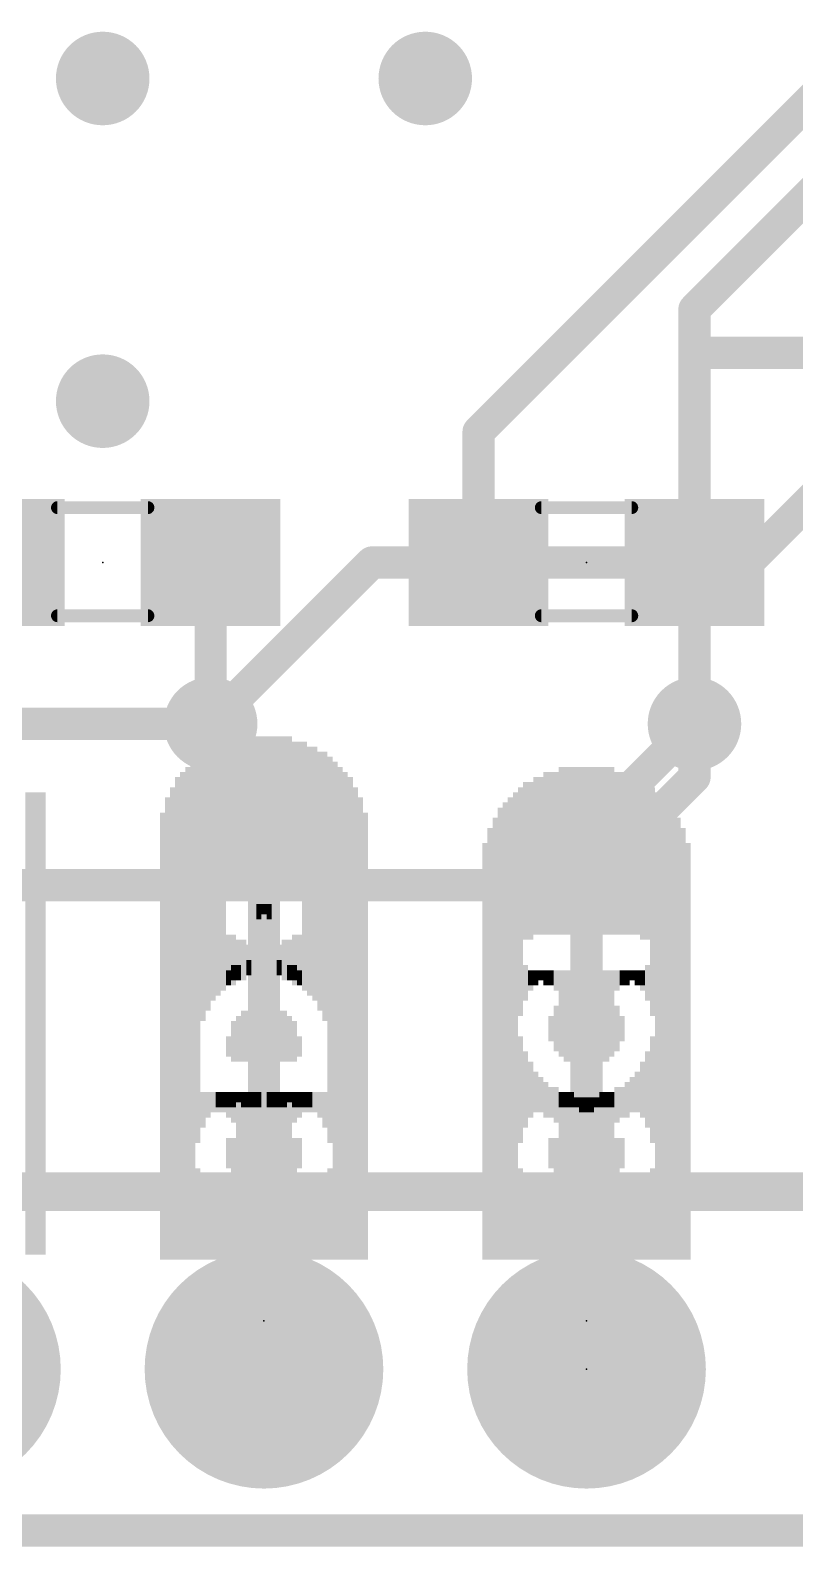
# Model space of a CAD drawing. Extents: x -38 to 69, y -21 to 41.
# Drawn here: x 24.83 to 30.85, y -0.13 to 11.81 of the extents above; entities that cross this region are included whole.
import ezdxf

# ---------------------------------------------------------------- set-up
doc = ezdxf.new("R2010")
doc.units = 0
for name, color, linetype in [('1', 12, 'CONTINUOUS'), ('16', 53, 'CONTINUOUS'), ('17', 254, 'CONTINUOUS'), ('18', 110, 'CONTINUOUS'), ('20', 53, 'CONTINUOUS'), ('21', 41, 'CONTINUOUS'), ('22', 40, 'CONTINUOUS'), ('23', 53, 'CONTINUOUS'), ('24', 53, 'CONTINUOUS'), ('51', 53, 'CONTINUOUS')]:
    doc.layers.add(name, color=color, linetype=linetype)

# ---------------------------------------------------------------- blocks, each defined once
blk = doc.blocks.new('RECT')
blk.add_solid([(-0.5, -0.5), (0.5, -0.5), (-0.5, 0.5), (0.5, 0.5)])
blk = doc.blocks.new('ROUNDP')
at = {"const_width": 0.5}
blk.add_lwpolyline([(0, -0.25, 1), (0, 0.25, 1), (0, -0.25)], format="xyb", dxfattribs=at)
blk = doc.blocks.new('ROUNDV')
at = {"const_width": 0.5}
blk.add_lwpolyline([(0, -0.25, 1), (0, 0.25, 1), (0, -0.25)], format="xyb", dxfattribs=at)

msp = doc.modelspace()

# ---------------------------------------------------------------- linework, layer by layer
at = {"layer": '1', "const_width": 0.254}
for points in [[(33.3756, 13.6645), (28.36, 8.6489)], [(30.06, 9.613), (33.8836, 13.4366)], [(30.06, 9.271), (30.06, 9.613)], [(30.06, 7.62), (30.06, 9.271)], [(32.981, 9.271), (30.06, 9.271)], [(28.36, 7.62), (28.36, 8.6489)], [(26.25, 7.62), (26.25, 6.35)], [(30.06, 7.62), (30.06, 5.93)], [(30.06, 6.35), (30.06, 7.62)], [(26.25, 6.35), (26.25, 5.5)], [(29.21, 5.08), (30.06, 5.93)], [(26.67, 5.08), (26.25, 5.5)], [(26.67, 1.27), (26.67, 5.08)], [(29.21, 1.27), (29.21, 5.08)], [(40.64, 0), (0, 0)]]:
    msp.add_lwpolyline(points, dxfattribs=at)
at = {"layer": '1', "const_width": 0.127}
for points in [[(30.1235, 9.613, 1), (29.9965, 9.613)], [(30.0151, 9.6579, 1), (30.1049, 9.5681)], [(30.1235, 9.271, 1), (29.9965, 9.271)], [(30.06, 9.3345, 1), (30.06, 9.2075)], [(29.9965, 9.271, 1), (30.1235, 9.271)], [(28.4235, 8.6489, 1), (28.2965, 8.6489)], [(28.3151, 8.6938, 1), (28.4049, 8.604)], [(26.3135, 7.62, 1), (26.1865, 7.62)], [(28.2965, 7.62, 1), (28.4235, 7.62)], [(30.1235, 7.62, 1), (29.9965, 7.62)], [(30.1235, 7.62, 1), (29.9965, 7.62)], [(29.9965, 7.62, 1), (30.1235, 7.62)], [(26.3135, 6.35, 1), (26.1865, 6.35)], [(26.1865, 6.35, 1), (26.3135, 6.35)], [(29.9965, 6.35, 1), (30.1235, 6.35)], [(29.9965, 5.93, 1), (30.1235, 5.93)], [(30.1049, 5.8851, 1), (30.0151, 5.9749)], [(26.2949, 5.5449, 1), (26.2051, 5.4551)], [(26.1865, 5.5, 1), (26.3135, 5.5)], [(26.7335, 5.08, 1), (26.6065, 5.08)], [(26.6251, 5.0351, 1), (26.7149, 5.1249)], [(29.2735, 5.08, 1), (29.1465, 5.08)], [(29.1651, 5.1249, 1), (29.2549, 5.0351)], [(26.6065, 1.27, 1), (26.7335, 1.27)], [(29.1465, 1.27, 1), (29.2735, 1.27)]]:
    msp.add_lwpolyline(points, format="xyb", dxfattribs=at)
at = {"layer": '16'}
for points, const_width in [([(30.48, 7.62), (31.8262, 8.9662)], 0.254), ([(26.25, 6.35), (27.52, 7.62)], 0.254), ([(27.52, 7.62), (30.48, 7.62)], 0.254), ([(8.89, 6.35), (26.25, 6.35)], 0.254), ([(28.79, 5.08), (30.06, 6.35)], 0.254), ([(8.89, 5.08), (28.79, 5.08)], 0.254), ([(32.0548, 2.667), (24.13, 2.667)], 0.3048), ([(40.64, 0), (0, 0)], 0.254)]:
    msp.add_lwpolyline(points, dxfattribs=dict(at, const_width=const_width))
at = {"layer": '16', "const_width": 0.127}
for points in [[(27.52, 7.6835, 1), (27.52, 7.5565)], [(27.5649, 7.5751, 1), (27.4751, 7.6649)], [(30.4351, 7.6649, 1), (30.5249, 7.5751)], [(30.48, 7.5565, 1), (30.48, 7.6835)], [(26.2051, 6.3949, 1), (26.2949, 6.3051)], [(26.25, 6.2865, 1), (26.25, 6.4135)], [(30.1049, 6.3051, 1), (30.0151, 6.3949)], [(28.7451, 5.1249, 1), (28.8349, 5.0351)], [(28.79, 5.0165, 1), (28.79, 5.1435)]]:
    msp.add_lwpolyline(points, format="xyb", dxfattribs=at)
at = {"layer": '20', "const_width": 0.2032}
msp.add_lwpolyline([(40.64, 0), (0, 0)], dxfattribs=at)
at = {"layer": '23'}
for p in [(25.4, 7.62), (29.21, 7.62), (26.67, 1.651), (29.21, 1.651), (29.21, 1.27)]:
    msp.add_point(p, dxfattribs=at)
at = {"layer": '24'}
for p in [(26.67, 1.651), (29.21, 1.651)]:
    msp.add_point(p, dxfattribs=at)
at = {"layer": '51', "const_width": 0.1016}
for points in [[(25.044, 8.052), (25.756, 8.052)], [(28.854, 8.052), (29.566, 8.052)], [(25.044, 7.201), (25.756, 7.201)], [(28.854, 7.201), (29.566, 7.201)]]:
    msp.add_lwpolyline(points, dxfattribs=at)
at = {"layer": '51', "const_width": 0.0508}
for points in [[(25.044, 8.0774, 1), (25.044, 8.0266)], [(25.756, 8.0266, 1), (25.756, 8.0774)], [(28.854, 8.0774, 1), (28.854, 8.0266)], [(29.566, 8.0266, 1), (29.566, 8.0774)], [(25.044, 7.2264, 1), (25.044, 7.1756)], [(25.756, 7.1756, 1), (25.756, 7.2264)], [(28.854, 7.2264, 1), (28.854, 7.1756)], [(29.566, 7.1756, 1), (29.566, 7.2264)]]:
    msp.add_lwpolyline(points, format="xyb", dxfattribs=at)

# ---------------------------------------------------------------- block references
at = {"layer": '1', "xscale": 1.1}
for p in [(24.55, 7.62), (26.25, 7.62), (28.36, 7.62), (30.06, 7.62)]:
    msp.add_blockref('RECT', p, dxfattribs=at)
at = {"layer": '17', "xscale": 1.8796, "yscale": 1.8796, "rotation": 270}
for p in [(24.13, 1.27), (24.13, 1.27), (26.67, 1.27), (26.67, 1.27), (29.21, 1.27), (29.21, 1.27)]:
    msp.add_blockref('ROUNDP', p, dxfattribs=at)
at = {"layer": '18', "xscale": 0.7366, "yscale": 0.7366}
for p in [(25.4, 11.43), (25.4, 11.43), (27.94, 11.43), (27.94, 11.43), (25.4, 8.89), (25.4, 8.89), (26.25, 6.35), (26.25, 6.35), (30.06, 6.35), (30.06, 6.35)]:
    msp.add_blockref('ROUNDV', p, dxfattribs=at)
at = {"layer": '21', "yscale": 0.04, "rotation": 90}
for p, xscale in [((26.35, 5.631), 1.16), ((26.39, 5.651), 1.12), ((26.43, 5.651), 1.12), ((26.47, 5.671), 1.16), ((26.51, 5.691), 1.12), ((26.55, 5.691), 1.12), ((26.59, 5.711), 1.08), ((26.63, 5.711), 1.08), ((26.67, 5.731), 1.04), ((26.71, 5.731), 1.04), ((26.83, 5.771), 0.96), ((26.87, 5.771), 0.96), ((26.91, 5.771), 0.88), ((26.95, 5.771), 0.88), ((26.99, 5.791), 0.84), ((26.15, 4.571), 3.04), ((26.19, 5.551), 1.16), ((26.23, 5.571), 1.12), ((26.27, 5.591), 1.16), ((26.31, 5.611), 1.12), ((27.03, 5.771), 0.8), ((27.07, 5.791), 0.76), ((27.11, 5.771), 0.72), ((27.15, 5.771), 0.72), ((27.19, 5.711), 0.76), ((26.03, 4.051), 3.84), ((26.07, 4.071), 3.88), ((26.11, 4.091), 3.92), ((27.23, 4.091), 3.92), ((27.27, 4.071), 3.88), ((27.31, 4.051), 3.84), ((28.89, 5.331), 1.28), ((28.93, 5.331), 1.28), ((28.97, 5.331), 1.28), ((29.01, 5.351), 1.32), ((29.05, 5.351), 1.32), ((29.09, 5.351), 1.32), ((29.13, 5.351), 1.32), ((29.17, 5.351), 1.32), ((29.21, 5.351), 1.32), ((29.25, 5.351), 1.32), ((29.29, 5.351), 1.32), ((29.33, 5.351), 1.32), ((29.37, 5.351), 1.32), ((29.41, 5.351), 1.32), ((29.45, 5.331), 1.28), ((29.49, 5.331), 1.28), ((29.53, 5.331), 1.28), ((25.95, 3.991), 3.72), ((25.99, 4.031), 3.8), ((27.35, 4.031), 3.8), ((27.39, 3.991), 3.72), ((28.69, 4.951), 1.8), ((28.73, 5.271), 1.24), ((28.77, 5.271), 1.24), ((28.81, 5.311), 1.24), ((28.85, 5.311), 1.24), ((29.57, 5.551), 0.76), ((29.61, 5.551), 0.76), ((29.65, 5.531), 0.72), ((29.69, 5.531), 0.72), ((29.73, 5.491), 0.72), ((24.81, 3.991), 3.64), ((24.85, 3.991), 3.64), ((24.89, 3.991), 3.64), ((24.93, 3.991), 3.64), ((25.91, 3.951), 3.64), ((27.43, 3.951), 3.64), ((28.57, 3.931), 3.6), ((28.61, 3.951), 3.64), ((28.65, 3.971), 3.68), ((29.77, 3.971), 3.68), ((29.81, 3.951), 3.64), ((29.85, 3.931), 3.6), ((25.87, 3.891), 3.52), ((27.47, 3.891), 3.52), ((28.49, 3.871), 3.48), ((28.53, 3.911), 3.56), ((29.89, 3.911), 3.56), ((29.93, 3.871), 3.48), ((28.45, 3.831), 3.4), ((29.97, 3.831), 3.4), ((28.41, 3.771), 3.28), ((30.01, 3.771), 3.28), ((27.15, 4.891), 0.56), ((27.19, 4.871), 0.6), ((26.99, 4.891), 0.4), ((27.03, 4.871), 0.44), ((27.07, 4.891), 0.48), ((27.11, 4.871), 0.52), ((26.63, 4.891), 0.08), ((26.67, 4.891), 0.08), ((26.71, 4.871), 0.12), ((26.75, 4.891), 0.16), ((26.19, 4.411), 0.8), ((26.23, 4.431), 0.68), ((26.27, 4.451), 0.56), ((26.31, 4.471), 0.52), ((26.35, 4.471), 0.44), ((26.39, 4.491), 0.4), ((26.43, 4.491), 0.4), ((26.47, 4.491), 0.32), ((26.51, 4.491), 0.32), ((26.55, 4.491), 0.24), ((26.59, 4.491), 0.24), ((26.63, 4.471), 0.2), ((26.67, 4.471), 0.2), ((26.71, 4.451), 0.16), ((26.75, 4.451), 0.16), ((26.79, 4.431), 0.12), ((26.83, 4.411), 0.16), ((26.87, 4.391), 0.12), ((26.91, 4.391), 0.12), ((28.73, 4.311), 0.28), ((29.69, 4.331), 0.24), ((29.73, 4.291), 0.32), ((26.95, 4.351), 0.12), ((26.99, 4.331), 0.16), ((27.03, 4.291), 0.16), ((27.07, 4.291), 0.16), ((27.11, 4.251), 0.24), ((27.15, 4.231), 0.28), ((27.19, 4.191), 0.44), ((28.77, 4.331), 0.16), ((28.81, 4.351), 0.12), ((28.85, 4.371), 0.08), ((28.89, 4.371), 0.08), ((28.93, 4.351), 0.12), ((28.97, 4.331), 0.16), ((29.01, 4.311), 0.2), ((29.05, 4.071), 0.68), ((29.09, 4.051), 0.72), ((29.13, 4.051), 0.72), ((29.17, 4.051), 0.72), ((29.21, 4.051), 0.72), ((29.25, 4.051), 0.72), ((29.29, 4.051), 0.72), ((29.33, 4.051), 0.72), ((29.37, 4.051), 0.72), ((29.41, 4.071), 0.68), ((29.45, 4.331), 0.16), ((29.49, 4.351), 0.12), ((29.53, 4.351), 0.12), ((29.57, 4.371), 0.08), ((29.61, 4.371), 0.08), ((29.65, 4.351), 0.12), ((26.55, 3.891), 0.4), ((26.59, 3.891), 0.4), ((26.63, 3.911), 0.44), ((26.67, 3.911), 0.44), ((26.71, 3.911), 0.44), ((26.75, 3.891), 0.4), ((26.79, 3.891), 0.4), ((26.83, 3.891), 0.4), ((28.97, 3.951), 0.28), ((29.01, 3.971), 0.4), ((29.45, 3.951), 0.36), ((26.47, 3.851), 0.32), ((26.51, 3.871), 0.36), ((26.87, 3.871), 0.36), ((26.91, 3.851), 0.32), ((29.49, 3.951), 0.2), ((26.43, 3.811), 0.24), ((26.95, 3.811), 0.16), ((28.69, 3.471), 0.84), ((28.73, 3.471), 0.6), ((29.73, 3.451), 0.64), ((28.77, 3.471), 0.44), ((28.81, 3.451), 0.32), ((29.65, 3.451), 0.4), ((29.69, 3.451), 0.48), ((27.19, 3.311), 0.36), ((28.85, 3.431), 0.28), ((28.89, 3.391), 0.28), ((28.93, 3.371), 0.24), ((28.97, 3.351), 0.28), ((29.45, 3.411), 0.16), ((29.49, 3.411), 0.16), ((29.53, 3.431), 0.2), ((29.57, 3.431), 0.2), ((29.61, 3.431), 0.28), ((26.19, 3.311), 0.28), ((26.23, 3.351), 0.2), ((26.27, 3.371), 0.16), ((26.31, 3.371), 0.16), ((26.35, 3.371), 0.16), ((26.39, 3.351), 0.2), ((26.43, 3.331), 0.24), ((26.47, 3.151), 0.6), ((26.51, 3.171), 0.56), ((26.55, 3.211), 0.48), ((26.59, 3.291), 0.32), ((26.63, 3.351), 0.2), ((26.67, 3.371), 0.16), ((26.71, 3.391), 0.12), ((26.75, 3.391), 0.12), ((26.79, 3.391), 0.12), ((26.83, 3.391), 0.12), ((26.87, 3.411), 0.08), ((26.91, 3.391), 0.12), ((26.95, 3.391), 0.12), ((26.99, 3.391), 0.12), ((27.03, 3.391), 0.12), ((27.07, 3.371), 0.16), ((27.11, 3.351), 0.2), ((27.15, 3.331), 0.24), ((29.01, 3.151), 0.6), ((29.05, 3.171), 0.56), ((29.09, 3.211), 0.48), ((29.13, 3.271), 0.28), ((29.17, 3.311), 0.2), ((29.21, 3.351), 0.12), ((29.25, 3.351), 0.12), ((29.29, 3.371), 0.08), ((29.33, 3.391), 0.12), ((29.37, 3.391), 0.12), ((29.41, 3.391), 0.12), ((26.39, 2.971), 0.16), ((26.43, 2.971), 0.24), ((26.83, 2.611), 0.96), ((26.87, 2.931), 0.32), ((26.91, 2.951), 0.28), ((26.95, 2.971), 0.24), ((28.93, 2.971), 0.16), ((28.97, 2.971), 0.24), ((29.37, 2.591), 0.92), ((29.41, 2.931), 0.32), ((29.45, 2.951), 0.28), ((29.49, 2.971), 0.24), ((26.79, 2.551), 0.84), ((29.33, 2.551), 0.84), ((26.15, 2.491), 0.72), ((26.19, 2.451), 0.64), ((26.75, 2.491), 0.72), ((27.19, 2.471), 0.68), ((28.69, 2.491), 0.72), ((29.29, 2.471), 0.68), ((29.73, 2.451), 0.64), ((26.23, 2.411), 0.56), ((26.27, 2.391), 0.52), ((26.31, 2.391), 0.52), ((26.59, 2.391), 0.52), ((26.63, 2.391), 0.52), ((26.67, 2.411), 0.56), ((26.71, 2.431), 0.6), ((26.87, 2.391), 0.52), ((27.07, 2.391), 0.52), ((27.11, 2.391), 0.52), ((27.15, 2.431), 0.6), ((28.73, 2.431), 0.6), ((28.77, 2.411), 0.56), ((28.81, 2.391), 0.52), ((28.85, 2.391), 0.52), ((29.17, 2.391), 0.52), ((29.21, 2.411), 0.56), ((29.25, 2.431), 0.6), ((29.41, 2.391), 0.52), ((29.65, 2.391), 0.52), ((29.69, 2.431), 0.6), ((26.35, 2.371), 0.48), ((26.39, 2.371), 0.48), ((26.43, 2.371), 0.48), ((26.47, 2.371), 0.48), ((26.51, 2.371), 0.48), ((26.55, 2.371), 0.48), ((26.91, 2.371), 0.48), ((26.95, 2.371), 0.48), ((26.99, 2.371), 0.48), ((27.03, 2.371), 0.48), ((28.89, 2.371), 0.48), ((28.93, 2.371), 0.48), ((28.97, 2.371), 0.48), ((29.01, 2.371), 0.48), ((29.05, 2.371), 0.48), ((29.09, 2.371), 0.48), ((29.13, 2.371), 0.48), ((29.45, 2.371), 0.48), ((29.49, 2.371), 0.48), ((29.53, 2.351), 0.44), ((29.57, 2.371), 0.48), ((29.61, 2.371), 0.48)]:
    msp.add_blockref('RECT', p, dxfattribs=dict(at, xscale=xscale))
for p in [(26.75, 5.751), (26.79, 5.751)]:
    msp.add_blockref('RECT', p, dxfattribs=at)
at = {"layer": '22', "yscale": 0.04, "rotation": 90}
for p, xscale in [((26.35, 5.791), 0.84), ((26.39, 5.771), 0.88), ((26.43, 5.771), 0.88), ((26.47, 5.771), 0.96), ((26.51, 5.771), 0.96), ((26.63, 5.731), 1.04), ((26.67, 5.731), 1.04), ((26.71, 5.711), 1.08), ((26.75, 5.711), 1.08), ((26.79, 5.691), 1.12), ((26.83, 5.691), 1.12), ((26.87, 5.671), 1.16), ((26.91, 5.651), 1.12), ((26.95, 5.651), 1.12), ((26.99, 5.631), 1.16), ((26.15, 5.711), 0.76), ((26.19, 5.771), 0.72), ((26.23, 5.771), 0.72), ((26.27, 5.791), 0.76), ((26.31, 5.771), 0.8), ((27.03, 5.611), 1.12), ((27.07, 5.591), 1.16), ((27.11, 5.571), 1.12), ((27.15, 5.551), 1.16), ((27.19, 4.571), 3.04), ((26.03, 4.051), 3.84), ((26.07, 4.071), 3.88), ((26.11, 4.091), 3.92), ((27.23, 4.091), 3.92), ((27.27, 4.071), 3.88), ((27.31, 4.051), 3.84), ((28.89, 5.331), 1.28), ((28.93, 5.331), 1.28), ((28.97, 5.331), 1.28), ((29.01, 5.351), 1.32), ((29.05, 5.351), 1.32), ((29.09, 5.351), 1.32), ((29.13, 5.351), 1.32), ((29.17, 5.351), 1.32), ((29.21, 5.351), 1.32), ((29.25, 5.351), 1.32), ((29.29, 5.351), 1.32), ((29.33, 5.351), 1.32), ((29.37, 5.351), 1.32), ((29.41, 5.351), 1.32), ((29.45, 5.331), 1.28), ((29.49, 5.331), 1.28), ((29.53, 5.331), 1.28), ((25.95, 3.991), 3.72), ((25.99, 4.031), 3.8), ((27.35, 4.031), 3.8), ((27.39, 3.991), 3.72), ((28.69, 5.491), 0.72), ((28.73, 5.531), 0.72), ((28.77, 5.531), 0.72), ((28.81, 5.551), 0.76), ((28.85, 5.551), 0.76), ((29.57, 5.311), 1.24), ((29.61, 5.311), 1.24), ((29.65, 5.271), 1.24), ((29.69, 5.271), 1.24), ((29.73, 4.951), 1.8), ((24.81, 3.991), 3.64), ((24.85, 3.991), 3.64), ((24.89, 3.991), 3.64), ((24.93, 3.991), 3.64), ((25.91, 3.951), 3.64), ((27.43, 3.951), 3.64), ((28.57, 3.931), 3.6), ((28.61, 3.951), 3.64), ((28.65, 3.971), 3.68), ((29.77, 3.971), 3.68), ((29.81, 3.951), 3.64), ((29.85, 3.931), 3.6), ((25.87, 3.891), 3.52), ((27.47, 3.891), 3.52), ((28.49, 3.871), 3.48), ((28.53, 3.911), 3.56), ((29.89, 3.911), 3.56), ((29.93, 3.871), 3.48), ((28.45, 3.831), 3.4), ((29.97, 3.831), 3.4), ((28.41, 3.771), 3.28), ((30.01, 3.771), 3.28), ((26.15, 4.871), 0.6), ((26.19, 4.891), 0.56), ((26.23, 4.871), 0.52), ((26.27, 4.891), 0.48), ((26.31, 4.871), 0.44), ((26.35, 4.891), 0.4), ((26.59, 4.891), 0.16), ((26.63, 4.871), 0.12), ((26.67, 4.891), 0.08), ((26.71, 4.891), 0.08), ((27.15, 4.411), 0.8), ((26.91, 4.491), 0.4), ((26.95, 4.491), 0.4), ((26.99, 4.471), 0.44), ((27.03, 4.471), 0.52), ((27.07, 4.451), 0.56), ((27.11, 4.431), 0.68), ((26.67, 4.471), 0.2), ((26.71, 4.471), 0.2), ((26.75, 4.491), 0.24), ((26.79, 4.491), 0.24), ((26.83, 4.491), 0.32), ((26.87, 4.491), 0.32), ((26.43, 4.391), 0.12), ((26.47, 4.391), 0.12), ((26.51, 4.411), 0.16), ((26.55, 4.431), 0.12), ((26.59, 4.451), 0.16), ((26.63, 4.451), 0.16), ((28.69, 4.291), 0.32), ((28.73, 4.331), 0.24), ((29.69, 4.311), 0.28), ((26.15, 4.191), 0.44), ((26.19, 4.231), 0.28), ((26.23, 4.251), 0.24), ((26.27, 4.291), 0.16), ((26.31, 4.291), 0.16), ((26.35, 4.331), 0.16), ((26.39, 4.351), 0.12), ((28.77, 4.351), 0.12), ((28.81, 4.371), 0.08), ((28.85, 4.371), 0.08), ((28.89, 4.351), 0.12), ((28.93, 4.351), 0.12), ((28.97, 4.331), 0.16), ((29.01, 4.071), 0.68), ((29.05, 4.051), 0.72), ((29.09, 4.051), 0.72), ((29.13, 4.051), 0.72), ((29.17, 4.051), 0.72), ((29.21, 4.051), 0.72), ((29.25, 4.051), 0.72), ((29.29, 4.051), 0.72), ((29.33, 4.051), 0.72), ((29.37, 4.071), 0.68), ((29.41, 4.311), 0.2), ((29.45, 4.331), 0.16), ((29.49, 4.351), 0.12), ((29.53, 4.371), 0.08), ((29.57, 4.371), 0.08), ((29.61, 4.351), 0.12), ((29.65, 4.331), 0.16), ((26.51, 3.891), 0.4), ((26.55, 3.891), 0.4), ((26.59, 3.891), 0.4), ((26.63, 3.911), 0.44), ((26.67, 3.911), 0.44), ((26.71, 3.911), 0.44), ((26.75, 3.891), 0.4), ((26.79, 3.891), 0.4), ((28.97, 3.951), 0.36), ((29.41, 3.971), 0.4), ((29.45, 3.951), 0.28), ((26.43, 3.851), 0.32), ((26.47, 3.871), 0.36), ((26.83, 3.871), 0.36), ((26.87, 3.851), 0.32), ((28.93, 3.951), 0.2), ((26.39, 3.811), 0.16), ((26.91, 3.811), 0.24), ((29.73, 3.471), 0.84), ((28.69, 3.451), 0.64), ((29.69, 3.471), 0.6), ((28.73, 3.451), 0.48), ((28.77, 3.451), 0.4), ((29.61, 3.451), 0.32), ((29.65, 3.471), 0.44), ((26.15, 3.311), 0.36), ((28.81, 3.431), 0.28), ((28.85, 3.431), 0.2), ((28.89, 3.431), 0.2), ((28.93, 3.411), 0.16), ((28.97, 3.411), 0.16), ((29.45, 3.351), 0.28), ((29.49, 3.371), 0.24), ((29.53, 3.391), 0.28), ((29.57, 3.431), 0.28), ((26.19, 3.331), 0.24), ((26.23, 3.351), 0.2), ((26.27, 3.371), 0.16), ((26.31, 3.391), 0.12), ((26.35, 3.391), 0.12), ((26.39, 3.391), 0.12), ((26.43, 3.391), 0.12), ((26.47, 3.411), 0.08), ((26.51, 3.391), 0.12), ((26.55, 3.391), 0.12), ((26.59, 3.391), 0.12), ((26.63, 3.391), 0.12), ((26.67, 3.371), 0.16), ((26.71, 3.351), 0.2), ((26.75, 3.291), 0.32), ((26.79, 3.211), 0.48), ((26.83, 3.171), 0.56), ((26.87, 3.151), 0.6), ((26.91, 3.331), 0.24), ((26.95, 3.351), 0.2), ((26.99, 3.371), 0.16), ((27.03, 3.371), 0.16), ((27.07, 3.371), 0.16), ((27.11, 3.351), 0.2), ((27.15, 3.311), 0.28), ((29.01, 3.391), 0.12), ((29.05, 3.391), 0.12), ((29.09, 3.391), 0.12), ((29.13, 3.371), 0.08), ((29.17, 3.351), 0.12), ((29.21, 3.351), 0.12), ((29.25, 3.311), 0.2), ((29.29, 3.271), 0.28), ((29.33, 3.211), 0.48), ((29.37, 3.171), 0.56), ((29.41, 3.151), 0.6), ((26.39, 2.971), 0.24), ((26.43, 2.951), 0.28), ((26.47, 2.931), 0.32), ((26.51, 2.611), 0.96), ((26.91, 2.971), 0.24), ((26.95, 2.971), 0.16), ((28.93, 2.971), 0.24), ((28.97, 2.951), 0.28), ((29.01, 2.931), 0.32), ((29.05, 2.591), 0.92), ((29.45, 2.971), 0.24), ((29.49, 2.971), 0.16), ((26.55, 2.551), 0.84), ((29.09, 2.551), 0.84), ((26.15, 2.471), 0.68), ((26.59, 2.491), 0.72), ((27.15, 2.451), 0.64), ((27.19, 2.491), 0.72), ((28.69, 2.451), 0.64), ((29.13, 2.471), 0.68), ((29.73, 2.491), 0.72), ((26.19, 2.431), 0.6), ((26.23, 2.391), 0.52), ((26.27, 2.391), 0.52), ((26.47, 2.391), 0.52), ((26.63, 2.431), 0.6), ((26.67, 2.411), 0.56), ((26.71, 2.391), 0.52), ((26.75, 2.391), 0.52), ((27.03, 2.391), 0.52), ((27.07, 2.391), 0.52), ((27.11, 2.411), 0.56), ((28.73, 2.431), 0.6), ((28.77, 2.391), 0.52), ((29.01, 2.391), 0.52), ((29.17, 2.431), 0.6), ((29.21, 2.411), 0.56), ((29.25, 2.391), 0.52), ((29.57, 2.391), 0.52), ((29.61, 2.391), 0.52), ((29.65, 2.411), 0.56), ((29.69, 2.431), 0.6), ((26.31, 2.371), 0.48), ((26.35, 2.371), 0.48), ((26.39, 2.371), 0.48), ((26.43, 2.371), 0.48), ((26.79, 2.371), 0.48), ((26.83, 2.371), 0.48), ((26.87, 2.371), 0.48), ((26.91, 2.371), 0.48), ((26.95, 2.371), 0.48), ((26.99, 2.371), 0.48), ((28.81, 2.371), 0.48), ((28.85, 2.371), 0.48), ((28.89, 2.351), 0.44), ((28.93, 2.371), 0.48), ((28.97, 2.371), 0.48), ((29.29, 2.371), 0.48), ((29.33, 2.371), 0.48), ((29.37, 2.371), 0.48), ((29.41, 2.371), 0.48), ((29.45, 2.371), 0.48), ((29.49, 2.371), 0.48), ((29.53, 2.371), 0.48)]:
    msp.add_blockref('RECT', p, dxfattribs=dict(at, xscale=xscale))
for p in [(26.55, 5.751), (26.59, 5.751)]:
    msp.add_blockref('RECT', p, dxfattribs=at)
at = {"layer": '51', "xscale": 0.5001, "yscale": 0.95}
for p in [(24.8118, 7.6251), (25.9803, 7.6251), (28.6219, 7.6251), (29.7903, 7.6251)]:
    msp.add_blockref('RECT', p, dxfattribs=at)
at = {"layer": '51', "xscale": 0.508, "yscale": 0.508, "rotation": 180}
for p in [(26.67, 1.27), (29.21, 1.27)]:
    msp.add_blockref('RECT', p, dxfattribs=at)

doc.saveas('drawing.dxf')
